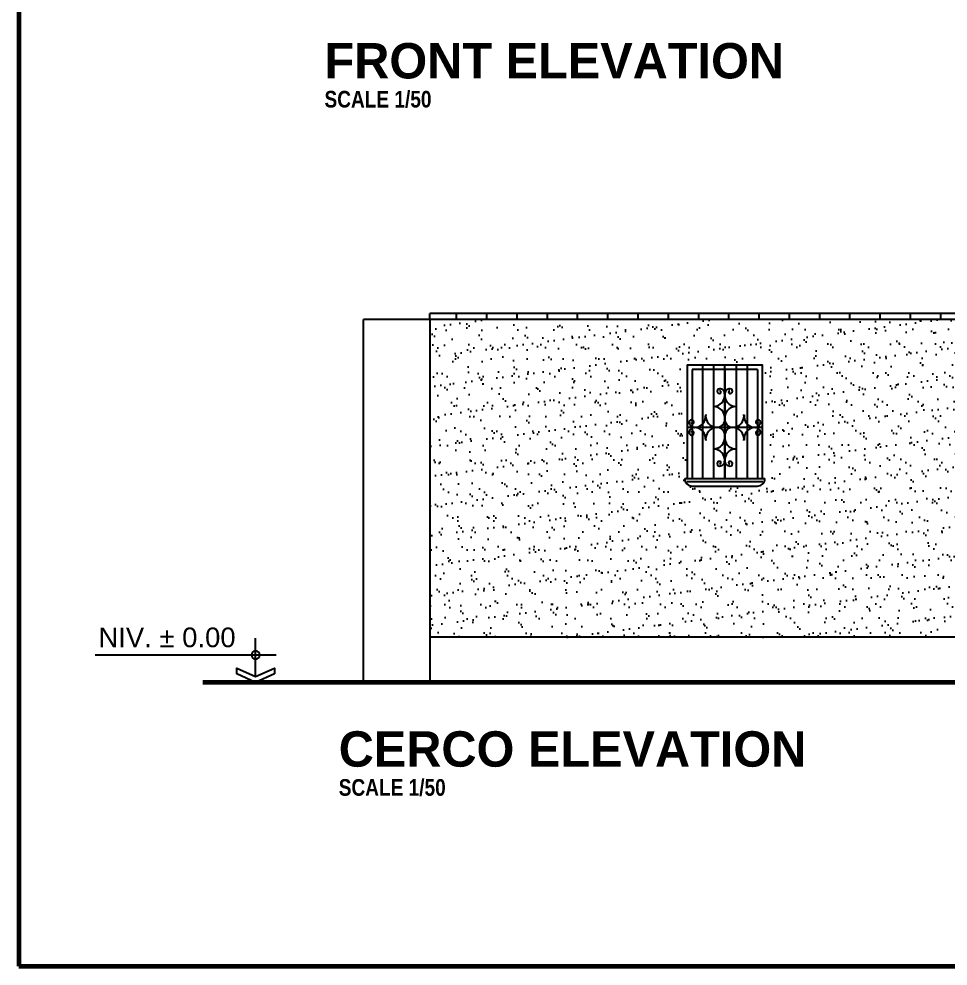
# Model space of a CAD drawing. Header units: millimetres. Extents: x -249630 to 95394, y -188036 to 109963.
# Drawn here: x -100853 to -93176, y 72463 to 80294 of the extents above; entities that cross this region are included whole.
import ezdxf

# ---------------------------------------------------------------- set-up
doc = ezdxf.new("R2010")
doc.units = ezdxf.units.MM
doc.header["$PDMODE"] = 2
doc.linetypes.add('DASHED2', pattern=[9.525, 6.35, -3.175])
for name, color, linetype in [('04', 4, 'Continuous'), ('Layer1', 2, 'Continuous'), ('Layer2', 8, 'Continuous'), ('Layer7', 7, 'Continuous'), ('Layer8', 8, 'Continuous'), ('SOMBRA', 252, 'Continuous'), ('TEXTOS', 11, 'Continuous'), ('TITULOS', 180, 'Continuous'), ('VEREDA', 1, 'Continuous')]:
    doc.layers.add(name, color=color, linetype=linetype)
doc.layers.add('MUROS', color=6, linetype='Continuous', lineweight=60)
doc.styles.add('ARIAL', font='arial.ttf', dxfattribs={"height": 0.14})
doc.styles.add('COTAS', font='arial.ttf', dxfattribs={"width": 1.1})
doc.styles.add('DESCRIPCION(E)', font='swisscbi.ttf', dxfattribs={"width": 1.1, "oblique": 15, "height": 0.15})
doc.styles.add('TITULOS(E)', font='swisscbi.ttf', dxfattribs={"oblique": 15, "height": 0.23})
doc.dimstyles.new('Copy of COTA1-50', dxfattribs={"dimscale": 0.5, "dimtxt": 0.22, "dimasz": 0.12, "dimexe": 0.08, "dimexo": 0.05, "dimgap": 0.076, "dimtad": 2, "dimtih": 1, "dimtoh": 1, "dimzin": 4, "dimdsep": 46, "dimtxsty": 'COTAS', "dimblk": 'ARCHTICK', "dimcen": -0.1, "dimclrd": 141, "dimclre": 141, "dimclrt": 11, "dimadec": 0, "dimazin": 0, "dimtfac": 1, "dimtix": 1, "dimtmove": 1, "dimatfit": 3, "dimfxl": 1, "dimtolj": 1, "dimtzin": 0, "dimarcsym": 0})

# ---------------------------------------------------------------- blocks, each defined once
blk = doc.blocks.new('_ArchTick')
at = {"color": 0, "linetype": 'ByBlock', "const_width": 0.15}
blk.add_lwpolyline([(-0.5, -0.5), (0.5, 0.5)], dxfattribs=at)
blk = doc.blocks.new('*D234')
at = {"layer": 'Defpoints', "color": 0, "transparency": 16777216}
for p in [(-98005.6, 77807.5), (-97457.5, 77807.5), (-97457.5, 74807.5)]:
    blk.add_point(p, dxfattribs=at)
at = {"layer": 'SOMBRA', "color": 141, "lineweight": -2, "transparency": 16777216}
for p, q in [((-97457.5, 77807.5), (-98005.6, 77807.5)), ((-98005.6, 74807.5), (-98005.6, 77807.5)), ((-97457.5, 74807.5), (-98005.6, 74807.5))]:
    blk.add_line(p, q, dxfattribs=at)
at = {"layer": 'SOMBRA', "color": 141, "lineweight": -2, "transparency": 16777216, "xscale": 0.06, "yscale": 0.06, "zscale": 0.06}
for p, rotation in [((-98005.6, 77807.5), 90), ((-98005.6, 74807.5), 270)]:
    blk.add_blockref('_ArchTick', p, dxfattribs=dict(at, rotation=rotation))
at = {"layer": 'SOMBRA', "color": 11, "transparency": 16777216, "insert": (-98005.9, 76307.5), "char_height": 0.11, "attachment_point": 5, "style": 'COTAS'}
blk.add_mtext('\\A1;3000.00', dxfattribs=at)
blk = doc.blocks.new('A$C4E7472FC')
for p, q in [((0.1958, 0.0563), (0.1958, 0.4177)), ((0, 0.2597), (1.71, 0.2597))]:
    blk.add_line(p, q)
blk.add_lwpolyline([(0.0179, 0.0806), (0.1958, 0), (0.3737, 0.0806), (0.3737, 0.1369), (0.1958, 0.0563), (0.0179, 0.1369)], close=True)
blk.add_circle((0.1958, 0.2597), 0.0392)

msp = doc.modelspace()

# ---------------------------------------------------------------- hatches: boundary and pattern name
at = {"layer": 'Layer1'}
h = msp.add_hatch(dxfattribs=at)
h.set_pattern_fill('_USER', color=256, scale=250, angle=90, style=0, pattern_type=0)
h.set_pattern_definition([(90, (-197986.26, -120703.58), (-250, 2e-14), [])])
h.paths.add_polyline_path([(-97457.461, 77857.47), (-97457.461, 77807.47), (-92957.461, 77807.47), (-92957.461, 77857.47)])
at = {"layer": 'Layer2'}
h = msp.add_hatch(dxfattribs=at)
h.set_pattern_fill('AR-SAND', color=256, scale=3.75, style=0)
h.set_pattern_definition([(37.5, (-230894.77, -124783.75), (-6.00012, 183.52996), [0, -144.78, 0, -161.925, 0, -154.78125]), (7.5, (-230894.77, -124783.75), (168.57123, 268.80941), [0, -78.105, 0, -130.4925, 0, -50.00625]), (327.5, (-231011.93, -124783.75), (296.62214, 0.53894), [0, -47.625, 0, -171.45, 0, -223.8375]), (317.5, (-231011.93, -124783.75), (286.33367, 83.5985), [0, -23.8125, 0, -112.395, 0, -128.5875])])
h.paths.add_polyline_path([(-97457.461, 77807.47), (-97457.461, 75182.47), (-92269.961, 75182.47), (-92269.961, 77432.47), (-91144.961, 77432.47), (-91144.961, 75182.47), (-90707.461, 75182.47), (-90707.461, 77807.47), (-92957.461, 77807.47)])
h.paths.add_polyline_path([(-94707.461, 76539.621, -0.67431448), (-94750.901, 76432.185), (-95332.461, 76432.185), (-95332.461, 76449.75, -0.42416003), (-95332.461, 76539.621), (-95332.461, 77432.185), (-94707.461, 77432.185)], flags=16)
h.paths.add_polyline_path([(-94725.609, 76871.83), (-94725.609, 76871.83)], flags=0)
h.paths.add_polyline_path([(-95020.804, 76636.803, -15.781953), (-95021.062, 76647.869, -0.01493878), (-95020.694, 76653.458, 0.26132255), (-95072.585, 76728.081, -0.10904461), (-95112.852, 76731.495), (-95112.852, 76551.626, 0.38531687), (-95020.694, 76635.575, -0.003287)], flags=0)
h.paths.add_polyline_path([(-95012.756, 76951.144, 0.1192455), (-94992.173, 76928.147, -0.08463113), (-95010.849, 76953.528, -0.008142)], flags=0)

# ---------------------------------------------------------------- linework, layer by layer
at = {"layer": '04'}
for points in [[(-97457.461, 77807.47), (-97457.461, 74807.47)], [(-92957.461, 77807.47), (-97457.461, 77807.47)]]:
    msp.add_lwpolyline(points, dxfattribs=at)
at = {"layer": 'Layer1', "lineweight": -3, "ltscale": 0.5}
for p, q in [((-95351.521, 76494.685), (-94688.401, 76494.685)), ((-95289.021, 76432.185), (-94750.901, 76432.185))]:
    msp.add_line(p, q, dxfattribs=at)
msp.add_lwpolyline([(-94707.461, 76494.685), (-94707.461, 77432.185), (-95332.461, 77432.185), (-95332.461, 76494.685)], dxfattribs=at)
for centre, start, end in [((-95289.021, 76494.685), 180, 270), ((-94750.901, 76494.685), 270, 0)]:
    msp.add_arc(centre, 62.5, start, end, dxfattribs=at)
at = {"layer": 'Layer2'}
msp.add_lwpolyline([(-92269.961, 75182.47), (-97457.461, 75182.47)], dxfattribs=at)
at = {"layer": 'Layer8', "color": 8, "linetype": 'DASHED2', "ltscale": 0.02}
msp.add_line((-99232.337, 74807.47), (-98296.876, 74807.47), dxfattribs=at)
msp.add_line((-99232.337, 74807.47), (-98296.876, 74807.47), dxfattribs=at)
at = {"layer": 'MUROS'}
msp.add_lwpolyline([(-100852.68, 72463.418), (-44521.546, 72463.418), (-44521.546, 109963.418), (-100852.68, 109963.418)], close=True, dxfattribs=at)
for points in [[(-97457.461, 74807.47), (-99332.461, 74807.47)], [(-84707.461, 74807.47), (-97457.461, 74807.47)]]:
    msp.add_lwpolyline(points, dxfattribs=at)
at = {"layer": 'SOMBRA'}
msp.add_lwpolyline([(-95333.215, 76469.241), (-94706.707, 76469.241)], dxfattribs=at)
at = {"layer": 'VEREDA'}
for points in [[(-92957.461, 77857.47), (-97457.461, 77857.47)], [(-97457.461, 77807.47), (-97457.461, 77857.47)]]:
    msp.add_lwpolyline(points, dxfattribs=at)
at = {"layer": 'VEREDA', "lineweight": -3, "ltscale": 0.5}
for points in [[(-94750.901, 77395.999), (-95289.021, 77395.999)], [(-95289.021, 77395.999), (-95289.021, 76494.685)], [(-95205.743, 77432.185), (-95205.743, 76494.685)], [(-95112.852, 77432.185), (-95112.852, 76494.685)], [(-95019.961, 76494.685), (-95019.961, 77432.185)], [(-95019.961, 77395.999), (-95019.961, 76494.685)], [(-94927.07, 77432.185), (-94927.07, 76494.685)], [(-94834.178, 77432.185), (-94834.178, 76494.685)], [(-94750.901, 77395.999), (-94750.901, 76494.685)], [(-94707.461, 76916.56), (-95332.461, 76916.56)]]:
    msp.add_lwpolyline(points, dxfattribs=at)
for centre, radius, start, end in [((-95064.911, 77216.38), 19.263, 91.1439319, 271.143951), ((-95064.42, 77191.798), 43.85, 0.2265724, 91.1439403), ((-95063.168, 77208.192), 11.153, 263.0052789, 91.1439511), ((-94976.373, 77191.798), 43.85, 88.8560597, 179.7734276), ((-94977.625, 77208.192), 11.153, 88.8560489, 276.9947211), ((-94975.883, 77216.38), 19.263, 268.856049, 88.8560681), ((-95112.857, 77183.11), 92.891, 270, 5.5236993), ((-94927.074, 77183.11), 93.75, 172.239149, 270), ((-95112.857, 76995.61), 92.891, 354.4763007, 90), ((-94927.074, 76995.61), 93.75, 90, 187.760851), ((-95295.054, 76960.895), 19.263, 358.856049, 178.8560681), ((-95273.116, 77011.691), 95.16, 271.4144233, 4.9204365), ((-95084.985, 77010.912), 93.75, 172.239149, 270), ((-95084.985, 76982.185), 65.024, 270, 5.5236993), ((-94954.937, 76982.185), 65.625, 172.239149, 270), ((-94954.937, 77010.912), 93.75, 270, 7.760851), ((-94766.806, 77011.691), 95.16, 175.0795635, 268.5855767), ((-94744.868, 76960.895), 19.263, 1.1439319, 181.143951), ((-95270.472, 76960.404), 43.85, 178.8560597, 269.7734276), ((-95270.472, 76872.705), 43.85, 90.2265724, 181.1439403), ((-95286.865, 76959.153), 11.153, 178.8560489, 6.9947211), ((-95275.108, 76819.567), 97.091, 355.5689471, 87.4376712), ((-95084.985, 76821.007), 93.75, 90, 187.760851), ((-95084.985, 76850.935), 65.024, 354.4763007, 90), ((-94954.937, 76850.935), 65.625, 90, 187.760851), ((-94954.937, 76821.007), 93.75, 352.239149, 90), ((-94764.814, 76819.567), 97.091, 92.5623288, 184.4310529), ((-94769.45, 76960.404), 43.85, 270.2265724, 1.1439403), ((-94769.45, 76872.705), 43.85, 358.8560597, 89.7734276), ((-94753.057, 76959.153), 11.153, 173.0052789, 1.1439511), ((-95295.054, 76872.214), 19.263, 181.1439319, 1.143951), ((-95286.865, 76873.957), 11.153, 353.0052789, 181.1439511), ((-95113.154, 76832.017), 92.891, 270, 5.5236993), ((-94927.372, 76832.017), 93.75, 172.239149, 270), ((-94753.057, 76873.957), 11.153, 358.8560489, 186.9947211), ((-94744.868, 76872.214), 19.263, 178.856049, 358.8560681), ((-95113.154, 76644.517), 92.891, 354.4763007, 90), ((-94927.372, 76644.517), 93.75, 90, 187.760851), ((-95064.911, 76616.74), 19.263, 88.856049, 268.8560681), ((-95064.42, 76641.323), 43.85, 268.8560597, 359.7734276), ((-95063.168, 76624.929), 11.153, 268.8560489, 96.9947211), ((-94976.373, 76641.323), 43.85, 180.2265724, 271.1439403), ((-94977.625, 76624.929), 11.153, 83.0052789, 271.1439511), ((-94975.883, 76616.74), 19.263, 271.1439319, 91.143951)]:
    msp.add_arc(centre, radius, start, end, dxfattribs=at)

# ---------------------------------------------------------------- block references
at = {"layer": 'Layer7', "xscale": -875.0000000000568, "yscale": 874.9999999999147, "zscale": 875}
msp.add_blockref('A$C4E7472FC', (-98726.08, 74807.47), dxfattribs=at)

# ---------------------------------------------------------------- texts
at = {"layer": 'Layer7', "style": 'ARIAL'}
msp.add_text('NIV. %%P 0.00', height=162.5, dxfattribs=at).set_placement((-100196.293, 75099.481))
at = {"layer": 'TEXTOS', "linetype": 'ByBlock', "style": 'DESCRIPCION(E)'}
for p in [(-98327.739, 79561.321), (-98210.315, 73871.444)]:
    msp.add_text('SCALE 1/50', height=137.5, dxfattribs=at).set_placement(p)
at = {"layer": 'TITULOS', "linetype": 'ByBlock', "style": 'TITULOS(E)', "width": 1.2}
for s, p in [('FRONT ELEVATION', (-98327.739, 79801.616)), ('CERCO ELEVATION ', (-98210.315, 74111.739))]:
    msp.add_text(s, height=292.5, dxfattribs=at).set_placement(p)

# ---------------------------------------------------------------- dimensions: what is measured, and where the dimension line sits
at = {"layer": 'SOMBRA'}
dim = msp.add_linear_dim(base=(-98005.578, 77807.47), p1=(-97457.461, 74807.47), p2=(-97457.461, 77807.47), angle=90, dimstyle='Copy of COTA1-50', dxfattribs=at)
dim.commit()
dim.dimension.update_dxf_attribs({"geometry": '*D234', "text_midpoint": (-98005.914, 76307.47)})

doc.saveas('drawing.dxf')
